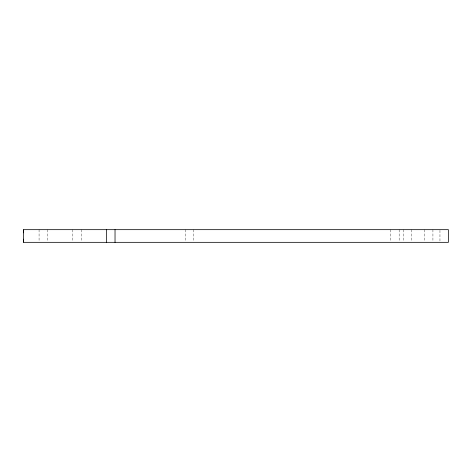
<?xml version="1.0" encoding="UTF-8"?>
<svg xmlns="http://www.w3.org/2000/svg" width="472" height="472" viewBox="0 0 472 472"><rect width="100%" height="100%" fill="white"/><g stroke="black" fill="none" stroke-linecap="round" stroke-linejoin="round"><path stroke-width="0.35" stroke-dasharray="2.36 1.77" d="M439.957 230.371L439.957 241.629M432.924 229.669L432.924 241.629M424.487 229.669L424.487 241.629M411.826 229.669L411.826 241.629M403.389 229.669L403.389 241.629M399.164 229.669L399.164 241.629M390.727 229.669L390.727 241.629M193.803 229.669L193.803 241.629M185.36 229.669L185.36 241.629M81.272 229.669L81.272 241.629M72.83 229.669L72.83 241.629M47.513 229.669L47.513 241.629M39.076 229.669L39.076 241.629"/><path stroke-width="0.71" d="M23.6 242.331L23.6 229.669L448.4 229.669L448.4 242.331L23.6 242.331L23.6 239.162M23.6 229.669L23.6 232.838M115.032 229.669L115.032 242.331M106.589 229.669L106.589 242.331"/></g></svg>
